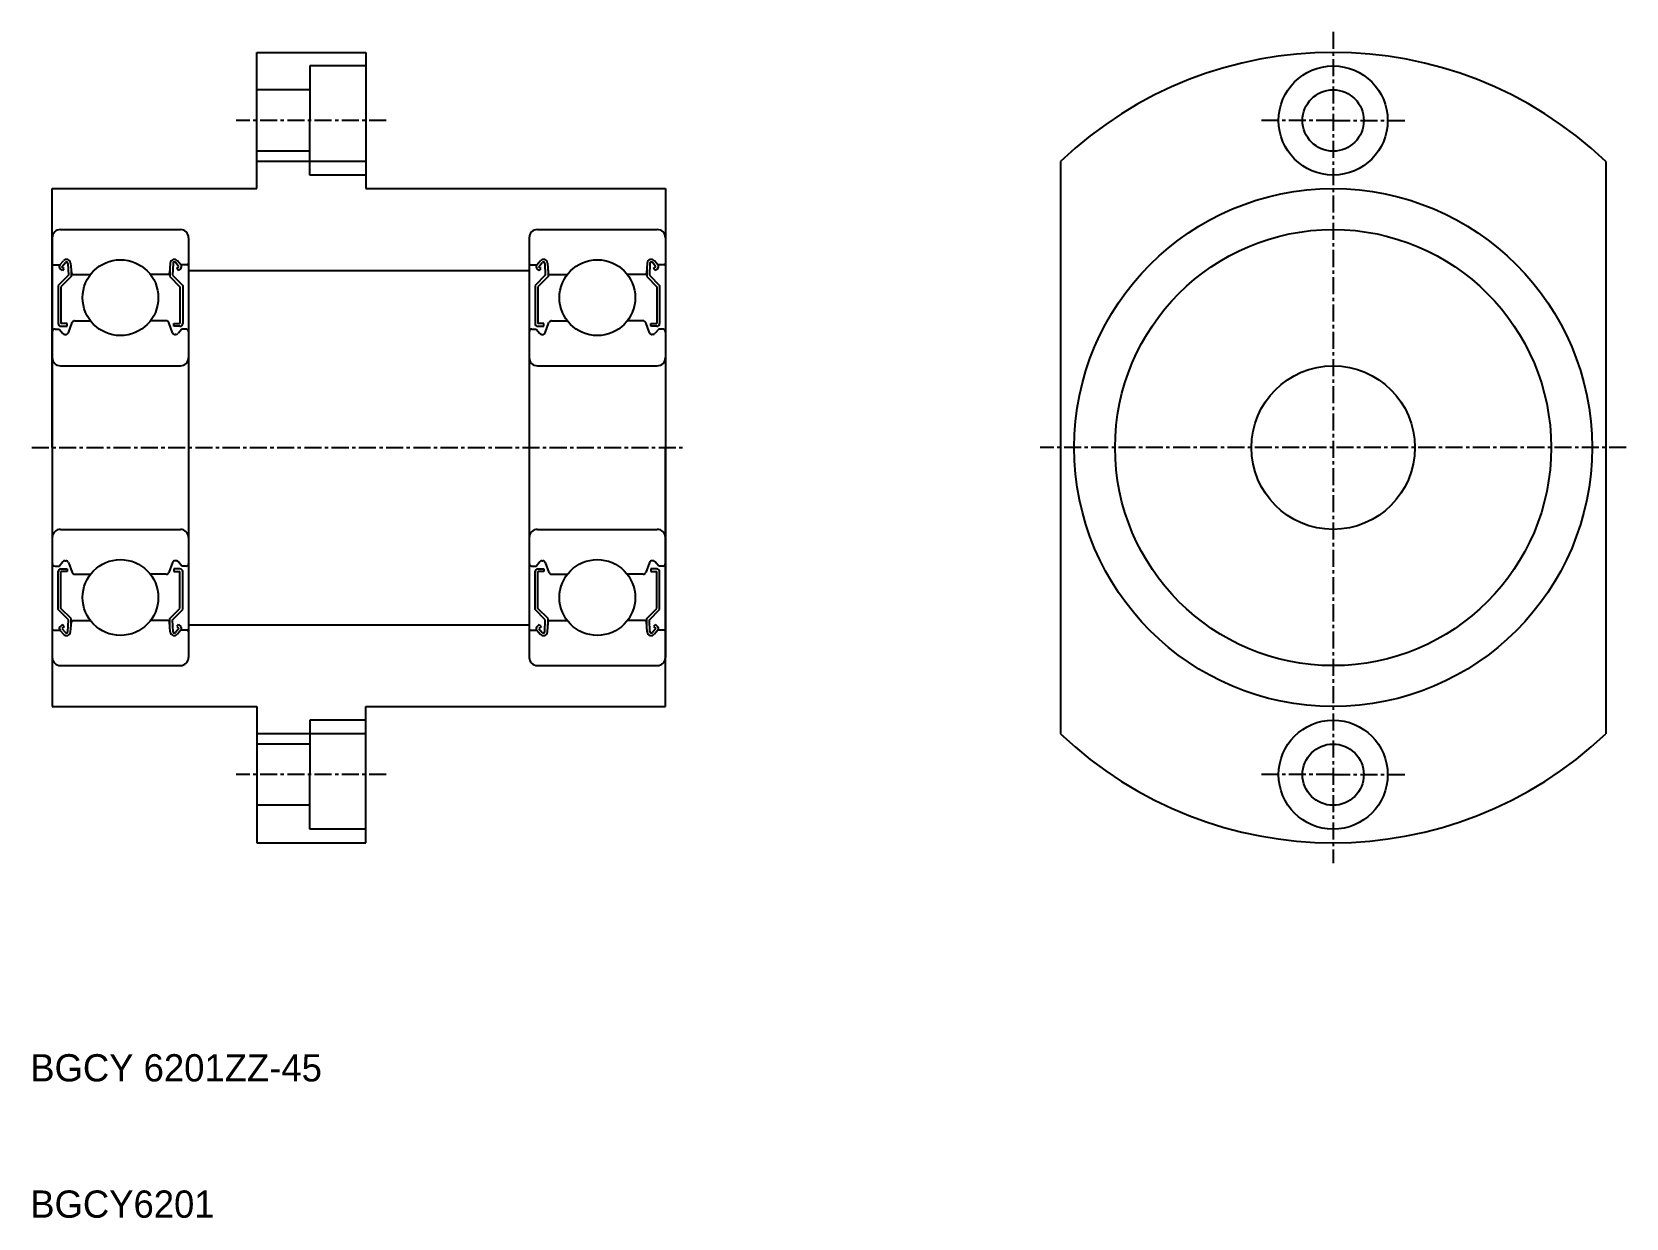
# Model space of a CAD drawing. Extents: x 122 to 239, y 56 to 143.
import ezdxf

# ---------------------------------------------------------------- set-up
doc = ezdxf.new("R2010")
doc.units = 0
doc.linetypes.add('CENTER', pattern=[2, 1.25, -0.25, 0.25, -0.25])
doc.linetypes.add('DASHED', pattern=[19.05, 12.7, -6.35])
doc.layers.get('0').update_dxf_attribs({"linetype": 'CONTINUOUS'})
doc.layers.add('CENTER', color=1, linetype='CENTER')

msp = doc.modelspace()

# ---------------------------------------------------------------- linework, layer by layer
for p, q in [((138.03, 131.19), (138.03, 141.19)), ((138.03, 141.19), (146.03, 141.19)), ((146.03, 141.19), (146.03, 131.19)), ((146.03, 133.19), (138.03, 133.19)), ((197.03, 133.19), (197.03, 91.19)), ((237.03, 133.19), (237.03, 91.19)), ((123.03, 112.19), (123.03, 131.19)), ((123.03, 131.19), (138.03, 131.19)), ((146.03, 131.19), (168.03, 131.19)), ((168.03, 131.19), (168.03, 112.19)), ((123.03, 127.59), (123.03, 96.79)), ((123.63, 128.19), (132.43, 128.19)), ((133.03, 127.59), (133.03, 96.79)), ((158.03, 127.59), (158.03, 96.79)), ((158.63, 128.19), (167.43, 128.19)), ((168.03, 127.59), (168.03, 96.79)), ((123.13, 125.59), (123.59, 125.59)), ((123.59, 125.59), (123.84, 125.89)), ((123.77, 125.18), (123.62, 125.31)), ((123.74, 125.46), (123.99, 125.76)), ((123.9, 125.34), (123.74, 125.46)), ((123.77, 125.18), (123.9, 125.34)), ((124.17, 125.7), (124.21, 124.83)), ((124.37, 125.72), (124.43, 124.98)), ((124.41, 125.21), (124.41, 124.74)), ((131.69, 125.72), (131.63, 124.98)), ((131.65, 125.21), (131.65, 124.74)), ((131.89, 125.7), (131.85, 124.83)), ((132.32, 125.46), (132.07, 125.76)), ((132.16, 125.34), (132.32, 125.46)), ((132.29, 125.18), (132.16, 125.34)), ((132.47, 125.59), (132.22, 125.89)), ((132.29, 125.18), (132.45, 125.31)), ((132.93, 125.59), (132.47, 125.59)), ((158.13, 125.59), (158.59, 125.59)), ((158.59, 125.59), (158.84, 125.89)), ((158.77, 125.18), (158.62, 125.31)), ((158.74, 125.46), (158.99, 125.76)), ((158.9, 125.34), (158.74, 125.46)), ((158.77, 125.18), (158.9, 125.34)), ((159.17, 125.7), (159.21, 124.83)), ((159.37, 125.72), (159.43, 124.98)), ((159.41, 125.21), (159.41, 124.74)), ((166.69, 125.72), (166.63, 124.98)), ((166.65, 125.21), (166.65, 124.74)), ((166.89, 125.7), (166.85, 124.83)), ((167.32, 125.46), (167.07, 125.76)), ((167.16, 125.34), (167.32, 125.46)), ((167.29, 125.18), (167.16, 125.34)), ((167.47, 125.59), (167.22, 125.89)), ((167.29, 125.18), (167.45, 125.31)), ((167.93, 125.59), (167.47, 125.59)), ((124.21, 124.83), (123.46, 124.08)), ((123.46, 124.08), (123.46, 121.29)), ((124.41, 124.74), (123.66, 123.99)), ((124.53, 124.89), (125.83, 124.89)), ((131.53, 124.89), (130.23, 124.89)), ((131.65, 124.74), (132.4, 123.99)), ((131.85, 124.83), (132.6, 124.08)), ((132.6, 124.08), (132.6, 121.29)), ((159.21, 124.83), (158.46, 124.08)), ((158.46, 124.08), (158.46, 121.29)), ((159.41, 124.74), (158.66, 123.99)), ((159.53, 124.89), (160.83, 124.89)), ((166.53, 124.89), (165.23, 124.89)), ((166.65, 124.74), (167.4, 123.99)), ((166.85, 124.83), (167.6, 124.08)), ((167.6, 124.08), (167.6, 121.29)), ((123.66, 123.99), (123.66, 121.29)), ((132.4, 123.99), (132.4, 121.29)), ((158.66, 123.99), (158.66, 121.29)), ((167.4, 123.99), (167.4, 121.29)), ((123.23, 120.89), (123.53, 120.89)), ((123.53, 120.89), (123.81, 120.56)), ((124.11, 121.29), (123.66, 121.29)), ((123.66, 121.09), (124.11, 121.09)), ((124.11, 121.09), (124.11, 121.29)), ((124.21, 120.62), (124.48, 121.36)), ((124.67, 121.49), (125.83, 121.49)), ((131.39, 121.49), (130.23, 121.49)), ((131.85, 120.62), (131.58, 121.36)), ((131.95, 121.29), (132.4, 121.29)), ((131.95, 121.09), (131.95, 121.29)), ((132.4, 121.09), (131.95, 121.09)), ((132.53, 120.89), (132.26, 120.56)), ((132.83, 120.89), (132.53, 120.89)), ((158.23, 120.89), (158.53, 120.89)), ((158.53, 120.89), (158.81, 120.56)), ((159.11, 121.29), (158.66, 121.29)), ((158.66, 121.09), (159.11, 121.09)), ((159.11, 121.09), (159.11, 121.29)), ((159.21, 120.62), (159.48, 121.36)), ((159.67, 121.49), (160.83, 121.49)), ((166.39, 121.49), (165.23, 121.49)), ((166.85, 120.62), (166.58, 121.36)), ((166.95, 121.29), (167.4, 121.29)), ((166.95, 121.09), (166.95, 121.29)), ((167.4, 121.09), (166.95, 121.09)), ((167.53, 120.89), (167.26, 120.56)), ((167.83, 120.89), (167.53, 120.89)), ((123.96, 120.49), (124.02, 120.49)), ((132.1, 120.49), (132.04, 120.49)), ((158.96, 120.49), (159.02, 120.49)), ((167.1, 120.49), (167.04, 120.49)), ((123.63, 118.19), (132.43, 118.19)), ((158.63, 118.19), (167.43, 118.19)), ((123.03, 112.19), (123.03, 93.19)), ((168.03, 93.19), (168.03, 112.19)), ((123.63, 106.19), (132.43, 106.19)), ((158.63, 106.19), (167.43, 106.19)), ((123.23, 103.49), (123.53, 103.49)), ((123.46, 100.31), (123.46, 103.09)), ((123.53, 103.49), (123.81, 103.82)), ((123.66, 103.29), (124.11, 103.29)), ((123.66, 100.39), (123.66, 103.09)), ((124.11, 103.09), (123.66, 103.09)), ((123.96, 103.89), (124.02, 103.89)), ((124.11, 103.29), (124.11, 103.09)), ((124.21, 103.76), (124.48, 103.02)), ((131.85, 103.76), (131.58, 103.02)), ((132.4, 103.29), (131.95, 103.29)), ((131.95, 103.29), (131.95, 103.09)), ((131.95, 103.09), (132.4, 103.09)), ((132.1, 103.89), (132.04, 103.89)), ((132.53, 103.49), (132.26, 103.82)), ((132.4, 100.39), (132.4, 103.09)), ((132.83, 103.49), (132.53, 103.49)), ((132.6, 100.31), (132.6, 103.09)), ((158.23, 103.49), (158.53, 103.49)), ((158.46, 100.31), (158.46, 103.09)), ((158.53, 103.49), (158.81, 103.82)), ((158.66, 103.29), (159.11, 103.29)), ((158.66, 100.39), (158.66, 103.09)), ((159.11, 103.09), (158.66, 103.09)), ((158.96, 103.89), (159.02, 103.89)), ((159.11, 103.29), (159.11, 103.09)), ((159.21, 103.76), (159.48, 103.02)), ((166.85, 103.76), (166.58, 103.02)), ((167.4, 103.29), (166.95, 103.29)), ((166.95, 103.29), (166.95, 103.09)), ((166.95, 103.09), (167.4, 103.09)), ((167.1, 103.89), (167.04, 103.89)), ((167.53, 103.49), (167.26, 103.82)), ((167.4, 100.39), (167.4, 103.09)), ((167.83, 103.49), (167.53, 103.49)), ((167.6, 100.31), (167.6, 103.09)), ((124.67, 102.89), (125.83, 102.89)), ((131.39, 102.89), (130.23, 102.89)), ((159.67, 102.89), (160.83, 102.89)), ((166.39, 102.89), (165.23, 102.89)), ((124.21, 99.56), (123.46, 100.31)), ((124.41, 99.64), (123.66, 100.39)), ((124.17, 98.68), (124.21, 99.56)), ((124.41, 99.17), (124.41, 99.64)), ((124.53, 99.49), (125.83, 99.49)), ((131.53, 99.49), (130.23, 99.49)), ((131.65, 99.64), (132.4, 100.39)), ((131.65, 99.17), (131.65, 99.64)), ((131.85, 99.56), (132.6, 100.31)), ((131.89, 98.68), (131.85, 99.56)), ((159.21, 99.56), (158.46, 100.31)), ((159.41, 99.64), (158.66, 100.39)), ((159.17, 98.68), (159.21, 99.56)), ((159.41, 99.17), (159.41, 99.64)), ((159.53, 99.49), (160.83, 99.49)), ((166.53, 99.49), (165.23, 99.49)), ((166.65, 99.64), (167.4, 100.39)), ((166.65, 99.17), (166.65, 99.64)), ((166.85, 99.56), (167.6, 100.31)), ((166.89, 98.68), (166.85, 99.56)), ((123.13, 98.79), (123.59, 98.79)), ((123.59, 98.79), (123.84, 98.49)), ((123.77, 99.2), (123.62, 99.07)), ((123.9, 99.05), (123.74, 98.92)), ((123.74, 98.92), (123.99, 98.62)), ((123.77, 99.2), (123.9, 99.05)), ((124.37, 98.66), (124.43, 99.4)), ((131.69, 98.66), (131.63, 99.4)), ((132.32, 98.92), (132.07, 98.62)), ((132.29, 99.2), (132.16, 99.05)), ((132.16, 99.05), (132.32, 98.92)), ((132.47, 98.79), (132.22, 98.49)), ((132.29, 99.2), (132.45, 99.07)), ((132.93, 98.79), (132.47, 98.79)), ((158.13, 98.79), (158.59, 98.79)), ((158.59, 98.79), (158.84, 98.49)), ((158.77, 99.2), (158.62, 99.07)), ((158.9, 99.05), (158.74, 98.92)), ((158.74, 98.92), (158.99, 98.62)), ((158.77, 99.2), (158.9, 99.05)), ((159.37, 98.66), (159.43, 99.4)), ((166.69, 98.66), (166.63, 99.4)), ((167.32, 98.92), (167.07, 98.62)), ((167.29, 99.2), (167.16, 99.05)), ((167.16, 99.05), (167.32, 98.92)), ((167.47, 98.79), (167.22, 98.49)), ((167.29, 99.2), (167.45, 99.07)), ((167.93, 98.79), (167.47, 98.79)), ((123.63, 96.19), (132.43, 96.19)), ((126.03, 96.19), (126.03, 96.19)), ((128.03, 96.19), (128.03, 96.19)), ((158.63, 96.19), (167.43, 96.19)), ((161.03, 96.19), (161.03, 96.19)), ((163.03, 96.19), (163.03, 96.19)), ((123.03, 93.19), (138.03, 93.19)), ((138.03, 93.19), (138.03, 83.19)), ((146.03, 93.19), (168.03, 93.19)), ((146.03, 83.19), (146.03, 93.19)), ((146.03, 91.19), (138.03, 91.19)), ((138.03, 83.19), (146.03, 83.19))]:
    msp.add_line(p, q)
at = {"color": 3, "linetype": 'DASHED'}
for p, q in [((146.03, 140.19), (141.93, 140.19)), ((141.93, 140.19), (141.93, 136.19)), ((141.93, 138.44), (138.03, 138.44)), ((141.93, 132.19), (141.93, 136.19)), ((141.93, 133.94), (138.03, 133.94)), ((146.03, 132.19), (141.93, 132.19)), ((146.03, 92.19), (141.93, 92.19)), ((141.93, 92.19), (141.93, 88.19)), ((141.93, 90.44), (138.03, 90.44)), ((141.93, 84.19), (141.93, 88.19)), ((141.93, 85.94), (138.03, 85.94)), ((146.03, 84.19), (141.93, 84.19))]:
    msp.add_line(p, q, dxfattribs=at)
at = {"color": 7, "linetype": 'CONTINUOUS'}
for p, q in [((133.03, 125.19), (158.03, 125.19)), ((133.03, 99.19), (158.03, 99.19))]:
    msp.add_line(p, q, dxfattribs=at)
for centre, radius in [((217.03, 136.19), 4), ((217.03, 136.19), 2.25), ((217.03, 112.19), 19), ((217.03, 112.19), 16), ((128.03, 123.19), 2.78), ((128.03, 123.19), 2.78), ((163.03, 123.19), 2.78), ((163.03, 123.19), 2.78), ((217.03, 112.19), 6), ((128.03, 101.19), 2.78), ((128.03, 101.19), 2.78), ((163.03, 101.19), 2.78), ((163.03, 101.19), 2.78), ((217.03, 88.19), 4), ((217.03, 88.19), 2.25)]:
    msp.add_circle(centre, radius)
for centre, radius, start, end in [((217.03, 112.19), 29, 46.3972, 133.6028), ((123.63, 127.59), 0.6, 90, 180), ((132.43, 127.59), 0.6, 0, 90), ((158.63, 127.59), 0.6, 90, 180), ((167.43, 127.59), 0.6, 0, 90), ((123.13, 125.69), 0.1, 180, 270), ((123.74, 125.46), 0.2, 140.0012, 230.087), ((124.07, 125.7), 0.3, 4.9968, 140.0012), ((124.07, 125.7), 0.1, 2.8198, 140.0002), ((131.99, 125.7), 0.3, 39.9988, 175.0032), ((131.99, 125.7), 0.1, 39.9998, 177.1802), ((132.32, 125.46), 0.2, 309.913, 39.9988), ((132.93, 125.69), 0.1, 270, 0), ((158.13, 125.69), 0.1, 180, 270), ((158.74, 125.46), 0.2, 140.0012, 230.087), ((159.07, 125.7), 0.3, 4.9968, 140.0012), ((159.07, 125.7), 0.1, 2.8198, 140.0002), ((166.99, 125.7), 0.3, 39.9988, 175.0032), ((166.99, 125.7), 0.1, 39.9998, 177.1802), ((167.32, 125.46), 0.2, 309.913, 39.9988), ((167.93, 125.69), 0.1, 270, 0), ((124.53, 124.99), 0.1, 184.9968, 270), ((131.53, 124.99), 0.1, 270, 355.0032), ((159.53, 124.99), 0.1, 184.9968, 270), ((166.53, 124.99), 0.1, 270, 355.0032), ((123.23, 120.69), 0.2, 90, 180), ((123.66, 121.29), 0.2, 180, 270), ((123.96, 120.69), 0.2, 219.9952, 270), ((124.02, 120.69), 0.2, 270, 339.9916), ((124.67, 121.29), 0.2, 90, 159.9916), ((131.39, 121.29), 0.2, 20.0084, 90), ((132.04, 120.69), 0.2, 200.0084, 270), ((132.1, 120.69), 0.2, 270, 320.0048), ((132.4, 121.29), 0.2, 270, 0), ((132.83, 120.69), 0.2, 0, 90), ((158.23, 120.69), 0.2, 90, 180), ((158.66, 121.29), 0.2, 180, 270), ((158.96, 120.69), 0.2, 219.9952, 270), ((159.02, 120.69), 0.2, 270, 339.9916), ((159.67, 121.29), 0.2, 90, 159.9916), ((166.39, 121.29), 0.2, 20.0084, 90), ((167.04, 120.69), 0.2, 200.0084, 270), ((167.1, 120.69), 0.2, 270, 320.0048), ((167.4, 121.29), 0.2, 270, 0), ((167.83, 120.69), 0.2, 0, 90), ((123.63, 118.79), 0.6, 180, 270), ((132.43, 118.79), 0.6, 270, 0), ((158.63, 118.79), 0.6, 180, 270), ((167.43, 118.79), 0.6, 270, 0), ((123.63, 105.59), 0.6, 90, 180), ((132.43, 105.59), 0.6, 0, 90), ((158.63, 105.59), 0.6, 90, 180), ((167.43, 105.59), 0.6, 0, 90), ((123.23, 103.69), 0.2, 180, 270), ((123.66, 103.09), 0.2, 90, 180), ((123.96, 103.69), 0.2, 90, 140.0048), ((124.02, 103.69), 0.2, 20.0084, 90), ((124.67, 103.09), 0.2, 200.0084, 270), ((131.39, 103.09), 0.2, 270, 339.9916), ((132.04, 103.69), 0.2, 90, 159.9916), ((132.1, 103.69), 0.2, 39.9952, 90), ((132.4, 103.09), 0.2, 0, 90), ((132.83, 103.69), 0.2, 270, 0), ((158.23, 103.69), 0.2, 180, 270), ((158.66, 103.09), 0.2, 90, 180), ((158.96, 103.69), 0.2, 90, 140.0048), ((159.02, 103.69), 0.2, 20.0084, 90), ((159.67, 103.09), 0.2, 200.0084, 270), ((166.39, 103.09), 0.2, 270, 339.9916), ((167.04, 103.69), 0.2, 90, 159.9916), ((167.1, 103.69), 0.2, 39.9952, 90), ((167.4, 103.09), 0.2, 0, 90), ((167.83, 103.69), 0.2, 270, 0), ((124.53, 99.39), 0.1, 90, 175.0032), ((131.53, 99.39), 0.1, 4.9968, 90), ((159.53, 99.39), 0.1, 90, 175.0032), ((166.53, 99.39), 0.1, 4.9968, 90), ((123.13, 98.69), 0.1, 90, 180), ((123.74, 98.92), 0.2, 129.913, 219.9988), ((124.07, 98.69), 0.3, 219.9988, 355.0032), ((124.07, 98.69), 0.1, 219.9998, 357.1802), ((131.99, 98.69), 0.3, 184.9968, 320.0012), ((131.99, 98.69), 0.1, 182.8198, 320.0002), ((132.32, 98.92), 0.2, 320.0012, 50.087), ((132.93, 98.69), 0.1, 0, 90), ((158.13, 98.69), 0.1, 90, 180), ((158.74, 98.92), 0.2, 129.913, 219.9988), ((159.07, 98.69), 0.3, 219.9988, 355.0032), ((159.07, 98.69), 0.1, 219.9998, 357.1802), ((166.99, 98.69), 0.3, 184.9968, 320.0012), ((166.99, 98.69), 0.1, 182.8198, 320.0002), ((167.32, 98.92), 0.2, 320.0012, 50.087), ((167.93, 98.69), 0.1, 0, 90), ((123.63, 96.79), 0.6, 180, 270), ((132.43, 96.79), 0.6, 270, 0), ((158.63, 96.79), 0.6, 180, 270), ((167.43, 96.79), 0.6, 270, 0), ((217.03, 112.19), 29, 226.3972, 313.6028)]:
    msp.add_arc(centre, radius, start, end)
at = {"layer": 'CENTER', "color": 1, "linetype": 'CENTER'}
for p, q in [((217.03, 142.69), (217.03, 81.69)), ((147.53, 136.19), (136.53, 136.19)), ((217.03, 136.19), (211.53, 136.19)), ((217.03, 136.19), (222.53, 136.19)), ((121.53, 112.19), (169.53, 112.19)), ((238.53, 112.19), (195.53, 112.19)), ((147.53, 88.19), (136.53, 88.19)), ((217.03, 88.19), (211.53, 88.19)), ((217.03, 88.19), (222.53, 88.19))]:
    msp.add_line(p, q, dxfattribs=at)

# ---------------------------------------------------------------- texts
for s, p in [('BGCY 6201ZZ-45', (121.41, 65.68)), ('BGCY6201', (121.41, 55.68))]:
    msp.add_text(s, height=2).set_placement(p)

doc.saveas('drawing.dxf')
